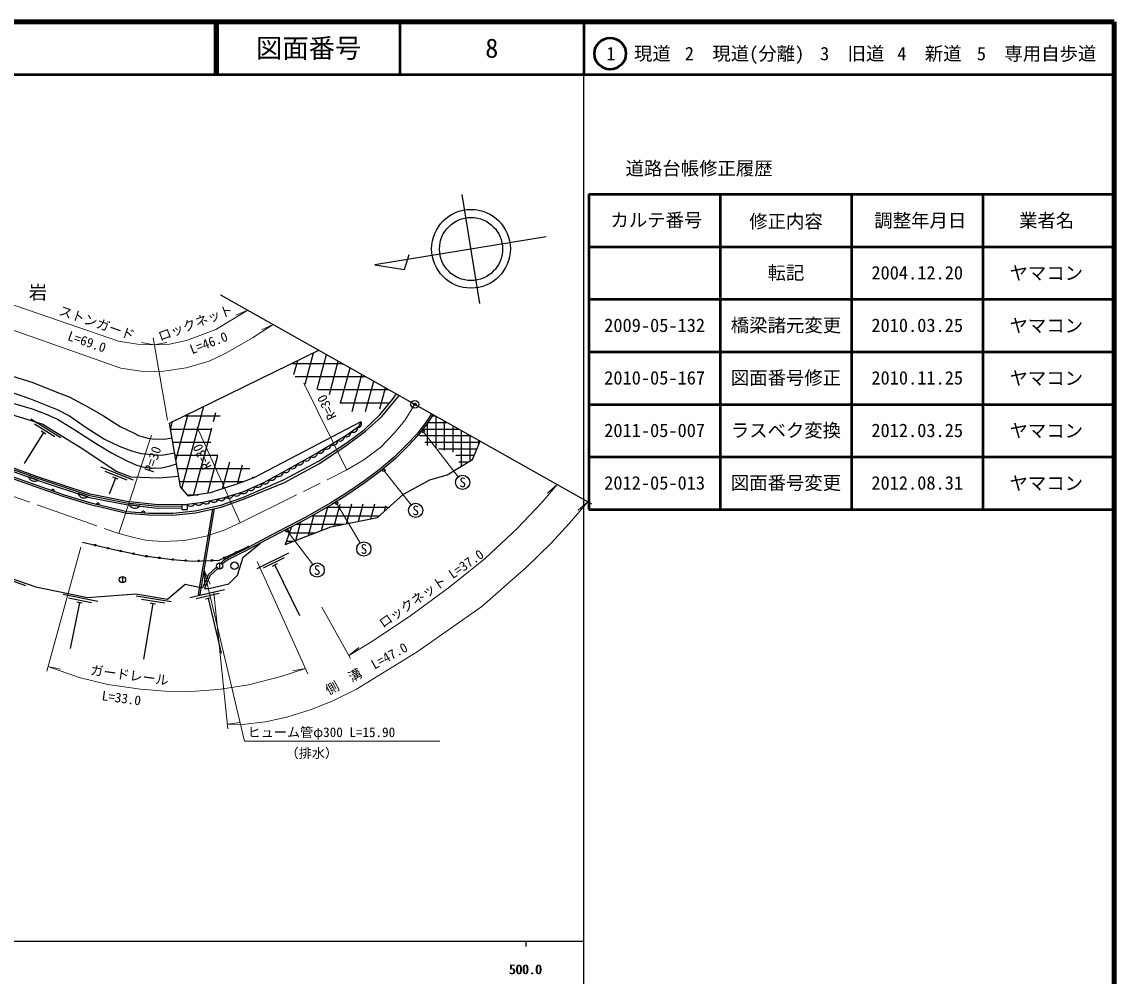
# Model space of a CAD drawing. Units: millimetres, scale not verified. Extents: x 40000 to 680000, y 20000 to 380000.
# Drawn here: x 472010 to 680000, y 198357 to 380000 of the extents above; entities that cross this region are included whole.
import ezdxf
from ezdxf.enums import TextEntityAlignment as Align

# ---------------------------------------------------------------- set-up
doc = ezdxf.new("R2010")
doc.units = ezdxf.units.MM
doc.header["$LTSCALE"] = 1000
doc.header["$PDMODE"] = 32
doc.header["$PDSIZE"] = 500
doc.linetypes.add('CHAIN', pattern=[18.5, 12, -1.5, 3.5, -1.5])
for name, color, linetype, lineweight in [('M-BGD', 7, 'Continuous', 25), ('M-BGD-EXST', 7, 'Continuous', 25), ('M-BMK', 2, 'CHAIN', 13), ('M-BMK-OTRS', 5, 'Continuous', 25), ('M-BMK-SRVR', 3, 'Continuous', 25), ('M-STR-HTXT', 7, 'Continuous', 13), ('M-TTL', 2, 'Continuous', 140), ('M-TTL-BAND', 7, 'Continuous', 25), ('M-TTL-FRAM', 2, 'Continuous', 50), ('M-TTL-LINE', 7, 'Continuous', 50)]:
    doc.layers.add(name, color=color, linetype=linetype, lineweight=lineweight)
for name, color, linetype in [('M-BMK-HTXT', 7, 'Continuous'), ('M-OTRS', 6, 'Continuous'), ('M-TTL-TXT', 7, 'Continuous')]:
    doc.layers.add(name, color=color, linetype=linetype)
doc.styles.add('ＭＳ ゴシック', font='')
doc.styles.get('ＭＳ ゴシック').set_extended_font_data('MS Gothic')

# ---------------------------------------------------------------- blocks, each defined once
blk = doc.blocks.new('open_arrow')
at = {"color": 0, "linetype": 'Continuous', "lineweight": -2}
blk.add_lwpolyline([(7.5, 1.25), (0, 0), (7.5, -1.25)], dxfattribs=at)

msp = doc.modelspace()

# ---------------------------------------------------------------- hatches: boundary and pattern name
at = {"layer": 'M-BGD'}
h = msp.add_hatch(dxfattribs=at)
h.set_pattern_fill('USER', color=256, style=0, pattern_type=2)
h.set_pattern_definition([(75, (0, 0), (-2052.5924, 549.9905), [])])
h.paths.add_polyline_path([(526282, 285419), (523326, 283876), (522129, 280509), (530876, 283876), (539745, 285644), (541964, 287657), (540276, 288271), (536411, 288250), (532566, 288208), (530083, 287618)])

# ---------------------------------------------------------------- linework, layer by layer
for p, q in [((525930, 311064), (527516, 316982)), ((528249, 310058), (530021, 316675)), ((523450, 315000), (532995, 315000)), ((523820, 312848), (524539, 315531)), ((530567, 309052), (532270, 315408)), ((532712, 307399), (534519, 314142)), ((524062, 312500), (537434, 312500)), ((534888, 305859), (536768, 312875)), ((528382, 310000), (541874, 310000)), ((537464, 305812), (539017, 311609)), ((540193, 306337), (541266, 310343)), ((502480, 291161), (506676, 306824)), ((532582, 307500), (542110, 307500)), ((479459, 300806), (473725, 304369)), ((500320, 302419), (500722, 303922)), ((501329, 296528), (503699, 305373)), ((502935, 305000), (509747, 305000)), ((508498, 303962), (508953, 305659)), ((549361, 303750), (552973, 303750)), ((550162, 305000), (550753, 305000)), ((550875, 298866), (550875, 304931)), ((552500, 298450), (552500, 304016)), ((476117, 301823), (472459, 295936)), ((478266, 301018), (474443, 303393)), ((476563, 301546), (475671, 302100)), ((500306, 302500), (508143, 302500)), ((504718, 289855), (508157, 302690)), ((548413, 302500), (555192, 302500)), ((549250, 299334), (549250, 303577)), ((554125, 298070), (554125, 303101)), ((555750, 295447), (555750, 302186)), ((500734, 300000), (507966, 300000)), ((547625, 301349), (547625, 301496)), ((547705, 301250), (557412, 301250)), ((548713, 300000), (559204, 300000)), ((557375, 296421), (557375, 301271)), ((559000, 299518), (559000, 300356)), ((501163, 297500), (509318, 297500)), ((507423, 290293), (509351, 297485)), ((551327, 298750), (558676, 298750)), ((554622, 297500), (558148, 297500)), ((510235, 291125), (511609, 296255)), ((513068, 292041), (514040, 295669)), ((555221, 296250), (557090, 296250)), ((475081, 292754), (473270, 293390)), ((493301, 292746), (487023, 295225)), ((492089, 292741), (487904, 294393)), ((490320, 292956), (489343, 293341)), ((501591, 295000), (515443, 295000)), ((515953, 293149), (516036, 293457)), ((489831, 293148), (488617, 290074)), ((502020, 292500), (514264, 292500)), ((477642, 290829), (478234, 290626)), ((484566, 289589), (482746, 290196)), ((503489, 290000), (505613, 290000)), ((486182, 288218), (486791, 288073)), ((494401, 287835), (492494, 288048)), ((502452, 288116), (503469, 288142)), ((502452, 288116), (502486, 287168)), ((502486, 287168), (503503, 287194)), ((503469, 288142), (503503, 287194)), ((508303, 287273), (505580, 271049)), ((508619, 287343), (505876, 271000)), ((530113, 287625), (541929, 287625)), ((494815, 286601), (495439, 286550)), ((527286, 286000), (540137, 286000)), ((524282, 284375), (533379, 284375)), ((514183, 278107), (517454, 280790)), ((522348, 281125), (523730, 281125)), ((522926, 282750), (527951, 282750)), ((522801, 278879), (516741, 275905)), ((509674, 277008), (509674, 275808)), ((513088, 274651), (514183, 278107)), ((521989, 277979), (517950, 275997)), ((520639, 276816), (519697, 276353)), ((472771, 272665), (466393, 274875)), ((507497, 274728), (506420, 272255)), ((509100, 276234), (507497, 274728)), ((509299, 275940), (507791, 274524)), ((511423, 273032), (513088, 274651)), ((520168, 276584), (524879, 266983)), ((491166, 274410), (491166, 273210)), ((507791, 274524), (506783, 272123)), ((507606, 272156), (511423, 273032)), ((486483, 269642), (479866, 270976)), ((500418, 269595), (493761, 270709)), ((510579, 271916), (504011, 270358)), ((509588, 271219), (505210, 270180)), ((505580, 271049), (505876, 271000)), ((506783, 272123), (507606, 272156)), ((485291, 269423), (480880, 270312)), ((482997, 269426), (481237, 260696)), ((483511, 269323), (482482, 269530)), ((499234, 269337), (494796, 270080)), ((496941, 269264), (495175, 258716)), ((497459, 269178), (496423, 269351)), ((508014, 270383), (506992, 270140)), ((507503, 270262), (509971, 259855))]:
    msp.add_line(p, q, dxfattribs=at)
for points in [[(331871, 331818), (340774, 328339), (343190, 327387), (348439, 324796), (351842, 323418), (353743, 323023), (357256, 322789), (361288, 322726), (365238, 323129), (369494, 323826), (375235, 324001), (385764, 320511), (403853, 319191), (424414, 312064), (434520, 308522), (445080, 304312), (454473, 300634), (467507, 295413), (475338, 292664), (484873, 289487), (491882, 288116), (497853, 287449), (502460, 287516)], [(502456, 287816), (497868, 287749), (491928, 288413), (484949, 289778), (475435, 292948), (467613, 295694), (454584, 300913), (445190, 304591), (434625, 308803), (424513, 312347), (403914, 319488), (385823, 320807), (375279, 324302), (369465, 324125), (365199, 323427), (361275, 323026), (357269, 323089), (353783, 323321), (351930, 323706), (348562, 325070), (343312, 327662), (340883, 328618), (331980, 332097)], [(502452, 288116), (497882, 288050), (491973, 288710), (485026, 290069), (475532, 293232), (467718, 295975), (454694, 301192), (445300, 304870), (434730, 309084), (424612, 312631), (403975, 319784), (385882, 321104), (375323, 324604), (369436, 324424), (365159, 323724), (361262, 323326), (357281, 323389), (353824, 323619), (352017, 323994), (348685, 325343), (343433, 327936), (340993, 328898), (332089, 332377)], [(431427, 328317), (433569, 326101), (444393, 317086), (449645, 311680), (454141, 310125), (476018, 303436), (483630, 298706), (489989, 294503), (492759, 293409), (498126, 293207), (501846, 293513)], [(437186, 325403), (444708, 318857), (447952, 316262), (451376, 314178), (454672, 312479), (458707, 310746), (461343, 309960), (464164, 309221), (473996, 306312), (476644, 305333), (478820, 304391), (482120, 302324), (486019, 299777), (489073, 297990), (491851, 296500), (493697, 295661), (494908, 295289), (496810, 295046), (498600, 295139), (500222, 295512), (501437, 295898)], [(441448, 325070), (443059, 323069), (445383, 320781), (448341, 318339), (451037, 316473), (453918, 314735), (456986, 313384), (458767, 312676), (464924, 311004), (469060, 309806), (473670, 308216), (478738, 306222), (481111, 305010), (484238, 302791), (487772, 300589), (490556, 299210), (492880, 298339), (494744, 297855), (496124, 297710), (498641, 297541), (501084, 297959)], [(449401, 321537), (451079, 319955), (453016, 318710), (455700, 317466), (458800, 316193), (466078, 313833), (474099, 311322), (479001, 309373), (481043, 308614), (484569, 306741), (487581, 305006), (490708, 302981), (493415, 301708), (494222, 301297), (495093, 300986), (496003, 300758), (496883, 300642), (499192, 300557), (500597, 300798)], [(536539, 303898), (516152, 293226), (512965, 292001), (509037, 290741), (507946, 290377), (503752, 289699), (502193, 291490), (500113, 303625), (528566, 317494)], [(456550, 297879), (475643, 291146), (479976, 289657), (485043, 288131), (488069, 287408), (491956, 286482), (496166, 286140), (500784, 286132), (505097, 286561), (509974, 287644), (514241, 289133), (522029, 292334), (528701, 295941), (533978, 299510), (537422, 302099), (540550, 304878), (543014, 307847), (543862, 308881)], [(456667, 298209), (475758, 291476), (480083, 289990), (485134, 288469), (488150, 287748), (492011, 286829), (496180, 286490), (500767, 286482), (505041, 286907), (509878, 287981), (514117, 289461), (521827, 292800), (528480, 296374), (533774, 299795), (537200, 302370), (540167, 305221), (542614, 308091), (543336, 309177)], [(536539, 303898), (536105, 302911), (533697, 301226), (528459, 298041), (521546, 294165), (517898, 292181), (514008, 290465), (510253, 289339), (506470, 288508), (503469, 288142)], [(550013, 305417), (548929, 303725), (547220, 301547), (545277, 299511), (542890, 297139), (540077, 294741), (537088, 292529), (533717, 290220), (530839, 288460), (526113, 285726), (519499, 282272), (514130, 279423), (511333, 278026), (510432, 277485), (509884, 276970)], [(550319, 305245), (549215, 303522), (547485, 301318), (545527, 299266), (543127, 296882), (540294, 294467), (537291, 292244), (533907, 289926), (531018, 288159), (526282, 285419), (519662, 281962), (514290, 279112), (511502, 277718), (510644, 277204), (510165, 276754)], [(523326, 283876), (522129, 280509), (530876, 283876), (539745, 285644), (544677, 290117), (549689, 292852), (553017, 293808), (557799, 296676), (559286, 300195)], [(350999, 292300), (362497, 297466), (363035, 297411), (369183, 292982), (372756, 290048), (378572, 285481), (383891, 281466), (387245, 279653), (412022, 282913), (426984, 283485), (434651, 284230), (438457, 287115), (447743, 288412), (450935, 286510), (454745, 290281), (453530, 287261), (453948, 283199), (460115, 277493), (474670, 272450), (484532, 270461), (493720, 271140), (499714, 270136), (503116, 272945), (506420, 272255)], [(483543, 280976), (489815, 279477), (495308, 278341), (500669, 277671), (504573, 277365), (509592, 277529), (515199, 280106)]]:
    msp.add_lwpolyline(points, dxfattribs=at)
for centre, radius in [((485974, 280395), 150), ((488406, 279814), 150), ((490844, 279264), 150), ((493292, 278758), 150), ((512864, 279033), 150), ((515136, 280077), 150), ((495746, 278287), 150), ((498227, 277976), 150), ((500708, 277668), 150), ((503200, 277473), 150), ((505696, 277402), 150), ((508194, 277483), 150), ((509674, 276408), 600), ((510593, 277989), 150), ((512499, 276489), 700), ((491166, 273810), 600)]:
    msp.add_circle(centre, radius, dxfattribs=at)
for centre, radius, start, end in [((535984, 303480), 695, 265.41057, 36.99649), ((533801, 301902), 898, 248.3832, 1.57213), ((535030, 302762), 898, 248.3832, 1.57213), ((529999, 299556), 898, 244.70597, 357.8949), ((531281, 300336), 898, 244.70597, 357.8949), ((532563, 301115), 898, 244.70597, 357.8949), ((527435, 298034), 898, 242.68384, 355.87276), ((528717, 298777), 898, 244.70597, 357.8949), ((523510, 295833), 898, 242.68384, 355.87276), ((524818, 296567), 898, 242.68384, 355.87276), ((526127, 297300), 898, 242.68384, 355.87276), ((474404, 293724), 1182, 196.41294, 304.89809), ((474404, 293724), 1182, 196.41294, 304.89809), ((519578, 293658), 898, 241.94669, 355.13562), ((520893, 294366), 898, 242.68384, 355.87276), ((522201, 295100), 898, 242.68384, 355.87276), ((515577, 291698), 898, 237.2099, 350.39882), ((516949, 292303), 898, 237.2099, 350.39882), ((518260, 292941), 898, 241.94669, 355.13562), ((477920, 290676), 318, 350.92604, 151.14377), ((483875, 290548), 1182, 197.33166, 305.81681), ((483875, 290548), 1182, 197.33166, 305.81681), ((508538, 289469), 898, 225.79878, 338.9877), ((509970, 289771), 898, 230.09637, 343.28529), ((511407, 290202), 898, 230.09637, 343.28529), ((512844, 290632), 898, 230.09637, 343.28529), ((514205, 291092), 898, 237.2099, 350.39882), ((486474, 288093), 318, 356.46084, 156.67858), ((493525, 288628), 1182, 209.38262, 317.86778), ((493525, 288628), 1182, 209.38262, 317.86778), ((504153, 288723), 898, 220.36076, 333.54968), ((505642, 288905), 898, 220.36076, 333.54968), ((507073, 289147), 898, 225.79878, 338.9877), ((495122, 286521), 318, 5.24342, 165.46115)]:
    msp.add_arc(centre, radius, start, end, dxfattribs=at)
at = {"layer": 'M-BGD-EXST'}
for centre, radius in [((548402, 302052), 250), ((540935, 294634), 250), ((555945, 292346), 1350), ((531935, 288413), 250), ((546996, 287010), 1350), ((522504, 283103), 250), ((537133, 279661), 1350), ((528240, 275657), 1350)]:
    msp.add_circle(centre, radius, dxfattribs=at)
at = {"layer": 'M-BMK'}
msp.add_lwpolyline([(457508, 294197), (490470, 282594), (493604, 281763), (495890, 281303), (498937, 281073), (502962, 281288), (507097, 282085), (510529, 283253), (513575, 284642), (533923, 294723), (537124, 296641), (540358, 299042), (542888, 301687), (544917, 304114), (546846, 307200)], dxfattribs=at)
at = {"layer": 'M-BMK-OTRS'}
msp.add_line((509812, 328055), (580455, 288274), dxfattribs=at)
at = {"layer": 'M-BMK-SRVR'}
for p, q in [((559238, 326400), (555843, 347123)), ((571850, 339106), (539255, 333766)), ((544848, 332852), (545743, 335716)), ((539255, 333766), (544848, 332852))]:
    msp.add_line(p, q, dxfattribs=at)
for centre, radius in [((557534, 336803), 7500), ((557540, 336762), 6000), ((546846, 307200), 750)]:
    msp.add_circle(centre, radius, dxfattribs=at)
at = {"layer": 'M-OTRS'}
msp.add_point((546846, 307200), dxfattribs=at)
at = {"layer": 'M-STR-HTXT'}
for p, q in [((521413, 321522), (509812, 328055)), ((515045, 325108), (512784, 324152)), ((519848, 322403), (517625, 321362)), ((497218, 318534), (494797, 318943)), ((499734, 304155), (496988, 319844)), ((497218, 318534), (499631, 318985)), ((525673, 311225), (533864, 294693)), ((505411, 302827), (513575, 284642)), ((548402, 302052), (555117, 293412)), ((496682, 301354), (490470, 282594)), ((540935, 294634), (546156, 288067)), ((573969, 291926), (572125, 290306)), ((572253, 292892), (580455, 288274)), ((531935, 288413), (536444, 280822)), ((579791, 288648), (577945, 287030)), ((522504, 283103), (527416, 276726)), ((483233, 280005), (476746, 256418)), ((516835, 277258), (526474, 255928)), ((508576, 271302), (511229, 245410)), ((529114, 268577), (534615, 258816)), ((534302, 259370), (536191, 260939)), ((476985, 257290), (479392, 256808)), ((526040, 256888), (523621, 256470)), ((511135, 246327), (513571, 246631))]:
    msp.add_line(p, q, dxfattribs=at)
for points in [[(361981, 340896), (365681, 341511), (370914, 342253), (378407, 342946), (383713, 343173), (388618, 343169), (404861, 342094), (418584, 339241), (435302, 333594), (453907, 327087), (490829, 314072), (494651, 313525), (497256, 313439), (499060, 313496), (503325, 314126), (507648, 315442), (510859, 316926), (515936, 319852), (519848, 322403)], [(446095, 334438), (490438, 319201), (494007, 318623), (497218, 318534), (500130, 318666), (503376, 319352), (508963, 321465), (515045, 325108)], [(534302, 259370), (538797, 262146), (546066, 266985), (553533, 272434), (560327, 277946), (566328, 283578), (571070, 288555), (573969, 291926)], [(511135, 246327), (514046, 246282), (518417, 246759), (522486, 247638), (527309, 249194), (531203, 250751), (535752, 253007), (547284, 260082), (559577, 268745), (568082, 276183), (572718, 280739), (576301, 284600), (579791, 288648)], [(506678, 275779), (514376, 243057), (551598, 243057)], [(526040, 256888), (521329, 255375), (515183, 253777), (509457, 252893), (503269, 252472), (499304, 252597), (494589, 252976), (488401, 253859), (482928, 255206), (476985, 257290)]]:
    msp.add_lwpolyline(points, dxfattribs=at)
at = {"layer": 'M-TTL'}
for p, q in [((680000, 380000), (40000, 380000)), ((680000, 20000), (680000, 380000))]:
    msp.add_line(p, q, dxfattribs=at)
at = {"layer": 'M-TTL-BAND'}
for p, q in [((579000, 20000), (579000, 370000)), ((40000, 205000), (579000, 205000)), ((568000, 205000), (568000, 204000))]:
    msp.add_line(p, q, dxfattribs=at)
at = {"layer": 'M-TTL-FRAM'}
for p, q in [((580000, 347197), (580000, 287197)), ((580000, 347197), (680000, 347197)), ((580000, 287197), (680000, 287197))]:
    msp.add_line(p, q, dxfattribs=at)
at = {"layer": 'M-TTL-LINE'}
for p, q in [((508747, 380000), (508747, 370000)), ((509247, 380000), (509247, 370000)), ((543997, 380000), (543997, 370000)), ((579000, 380000), (579000, 370000)), ((40000, 370000), (680000, 370000)), ((605000, 347197), (605000, 287197)), ((630000, 347197), (630000, 287197)), ((655000, 347197), (655000, 287197)), ((580000, 337197), (680000, 337197)), ((580000, 327197), (680000, 327197)), ((580000, 317197), (680000, 317197)), ((580000, 307197), (680000, 307197)), ((580000, 297197), (680000, 297197))]:
    msp.add_line(p, q, dxfattribs=at)
msp.add_circle((584031, 373958), 3000, dxfattribs=at)

# ---------------------------------------------------------------- block references
at = {"layer": 'M-STR-HTXT', "xscale": 400, "yscale": 400, "rotation": 283.2}
msp.add_blockref('open_arrow', (506678, 275779), dxfattribs=at)

# ---------------------------------------------------------------- texts
at = {"layer": 'M-BGD-EXST', "style": 'ＭＳ ゴシック'}
for p in [(555945, 292346), (546996, 287010), (537133, 279661), (528240, 275657)]:
    msp.add_text('S', height=1833, dxfattribs=at).set_placement(p, align=Align.MIDDLE_CENTER)
at = {"layer": 'M-BMK-HTXT', "style": 'ＭＳ ゴシック'}
msp.add_text('字  計  岩', height=2566, dxfattribs=at).set_placement((459343, 326466), align=Align.BOTTOM_LEFT)
at = {"layer": 'M-STR-HTXT', "style": 'ＭＳ ゴシック'}
for s, rotation, p in [('ストンガード', 341.036, (485820, 321323)), ('ロックネット', 20.715, (505577, 321322)), ('L=69.0', 341.036, (483931, 317727)), ('L=46.0', 20.715, (508106, 317527)), ('R=30', 116.354, (531377, 307262)), ('R=30', 114.177, (507650, 297816)), ('R=30', 71.679, (498336, 296276)), ('ロックネット L=37.0', 35.189, (550801, 270918)), ('側  溝  L=47.0', 29.323, (538337, 255602)), ('ガードレール', 352.146, (492313, 254194)), ('L=33.0', 352.146, (490773, 249835))]:
    msp.add_text(s, height=1833, rotation=rotation, dxfattribs=at).set_placement(p, align=Align.BOTTOM_CENTER)
msp.add_text('ヒューム管φ300 L=15.90', height=1833, dxfattribs=at).set_placement((543101, 243318), align=Align.BOTTOM_RIGHT)
msp.add_text('（排水）', height=1833, dxfattribs=at).set_placement((527217, 239350), align=Align.BOTTOM_CENTER)
at = {"layer": 'M-TTL-BAND', "style": 'ＭＳ ゴシック'}
for p in [(567844, 198195), (568000, 198195)]:
    msp.add_text('500.0', height=1833, dxfattribs=at).set_placement(p, align=Align.BOTTOM_CENTER)
at = {"layer": 'M-TTL-TXT', "style": 'ＭＳ ゴシック'}
for s, height, p in [('図面番号', 3666, (526622, 375000)), ('8', 3666, (561497, 375000)), ('1\u3000現道', 2566, (589448, 373958)), ('2\u3000現道(分離)', 2566, (609619, 373958)), ('3\u3000旧道', 2566, (630121, 373958)), ('4\u3000新道', 2566, (644824, 373958)), ('5\u3000専用自歩道', 2566, (665228, 373958)), ('道路台帳修正履歴', 2566, (600968, 352113)), ('カルテ番号', 2566, (592839, 342277)), ('修正内容', 2566, (617509, 342023)), ('調整年月日', 2566, (643089, 342197)), ('業者名', 2566, (667134, 342197)), ('転記', 2566, (617500, 332245)), ('2004.12.20', 2566, (642500, 332245)), ('ヤマコン', 2566, (667077, 332189)), ('2009-05-132', 2566, (592500, 322245)), ('橋梁諸元変更', 2566, (617500, 322245)), ('2010.03.25', 2566, (642500, 322245)), ('ヤマコン', 2566, (667077, 322189)), ('2010-05-167', 2566, (592500, 312245)), ('図面番号修正', 2566, (617500, 312245)), ('2010.11.25', 2566, (642500, 312245)), ('ヤマコン', 2566, (667077, 312189)), ('ラスベク変換', 2566, (617500, 302245)), ('ヤマコン', 2566, (667077, 302189)), ('2011-05-007', 2566, (592500, 302245)), ('2012.03.25', 2566, (642500, 302245)), ('2012-05-013', 2566, (592500, 292245)), ('図面番号変更', 2566, (617500, 292245)), ('2012.08.31', 2566, (642500, 292245)), ('ヤマコン', 2566, (667077, 292189))]:
    msp.add_text(s, height=height, dxfattribs=at).set_placement(p, align=Align.MIDDLE_CENTER)

doc.saveas('drawing.dxf')
